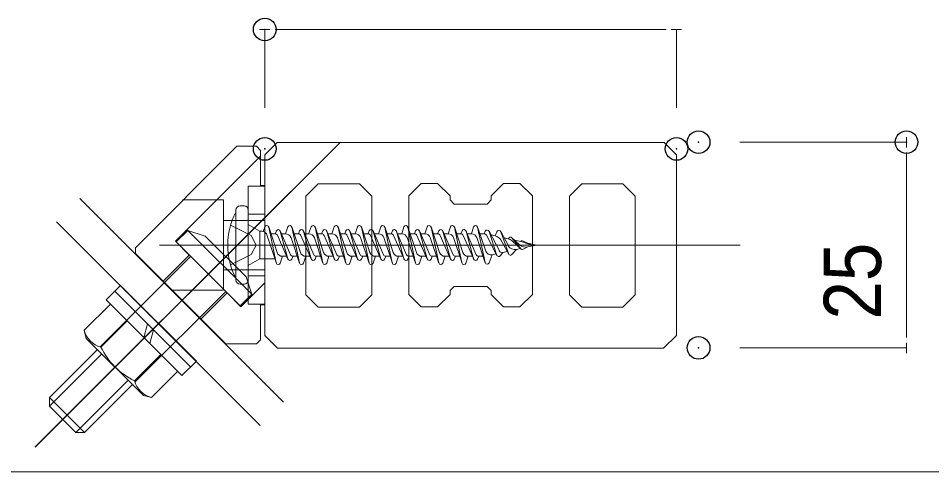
# Model space of a CAD drawing. Units: millimetres, scale not verified. Extents: x -1200 to 1200, y -500 to 500.
# Drawn here: x 717.44 to 739.62, y -447 to -435.98 of the extents above; entities that cross this region are included whole.
import ezdxf
from ezdxf.enums import TextEntityAlignment as Align

# ---------------------------------------------------------------- set-up
doc = ezdxf.new("R2010")
doc.units = ezdxf.units.MM
doc.header["$LTSCALE"] = 1.1
doc.header["$PDMODE"] = 32
doc.header["$PDSIZE"] = 0.55
for name, color, linetype, lineweight in [('0-0_一般', 7, 'Continuous', 9), ('0-1_0', 7, 'Continuous', 9), ('0-4_ルーバー', 7, 'Continuous', 9), ('0-9_傾斜ピース', 7, 'Continuous', 9)]:
    doc.layers.add(name, color=color, linetype=linetype, lineweight=lineweight)
doc.layers.add('0-A_Defpoints', color=7, linetype='Continuous')
doc.styles.add('Osaka', font='')
doc.styles.get('Osaka').set_extended_font_data('Osaka')

# ---------------------------------------------------------------- blocks, each defined once
blk = doc.blocks.new('グループ-39-1')
at = {"layer": '0-4_ルーバー'}
for points in [[(134343.06, 166275.02), (134335.56, 166267.52), (134335.56, 166157.81), (134343.37, 166150.02), (134577.75, 166150.02), (134585.56, 166157.81), (134585.56, 166267.53), (134578.05, 166275.02)], [(134498.05, 166242.67), (134498.05, 166182.67), (134490.55, 166175.18), (134480.55, 166175.18), (134473.05, 166182.67), (134473.05, 166185.17), (134470.55, 166187.67), (134450.56, 166187.67), (134448.06, 166185.17), (134448.06, 166182.67), (134440.56, 166175.18), (134430.56, 166175.18), (134423.06, 166182.67), (134423.06, 166242.67), (134430.56, 166250.17), (134440.56, 166250.17), (134448.06, 166242.67), (134448.06, 166240.17), (134450.56, 166237.67), (134470.55, 166237.67), (134473.05, 166240.17), (134473.05, 166242.67), (134480.55, 166250.17), (134490.55, 166250.17)], [(134400.56, 166242.52), (134400.56, 166182.52), (134393.06, 166175.02), (134368.06, 166175.02), (134360.56, 166182.52), (134360.56, 166242.52), (134368.06, 166250.01), (134393.06, 166250.01)], [(134560.55, 166242.52), (134560.55, 166182.52), (134553.05, 166175.02), (134528.05, 166175.02), (134520.55, 166182.52), (134520.55, 166242.52), (134528.05, 166250.01), (134553.05, 166250.01)]]:
    blk.add_lwpolyline(points, close=True, dxfattribs=at)
blk = doc.blocks.new('_DOT')
at = {"layer": '0-1_0'}
for p, q in [((-2.5, 0), (-5, 0)), ((-1.25, 0), (1.25, 0))]:
    blk.add_line(p, q, dxfattribs=at)
blk = doc.blocks.new('グループ-1111-1')
at = {"layer": '0-9_傾斜ピース'}
for p, q in [((134318.06, 166191.51), (134318.06, 166234.01)), ((134323.06, 166236.51), (134320.56, 166236.51)), ((134325.56, 166191.51), (134325.56, 166234.01)), ((134314.79, 166224.76), (134327.37, 166218.49)), ((134325.56, 166225.26), (134332.66, 166221.16)), ((134334.53, 166221.04), (134335.57, 166223.79)), ((134337.95, 166223.74), (134343.11, 166208.27)), ((134342.56, 166201.92), (134337.99, 166223.6)), ((134348.08, 166219.61), (134349.66, 166223.79)), ((134352.04, 166223.74), (134357.2, 166208.27)), ((134356.65, 166201.92), (134352.08, 166223.6)), ((134362.18, 166219.61), (134363.76, 166223.79)), ((134366.14, 166223.74), (134371.3, 166208.27)), ((134370.75, 166201.92), (134366.18, 166223.6)), ((134376.23, 166219.61), (134377.81, 166223.79)), ((134380.2, 166223.74), (134385.36, 166208.27)), ((134384.81, 166201.92), (134380.24, 166223.6)), ((134390.52, 166219.61), (134391.9, 166223.74)), ((134394.3, 166223.74), (134399.46, 166208.27)), ((134398.91, 166201.92), (134394.34, 166223.6)), ((134404.62, 166219.61), (134406, 166223.74)), ((134408.4, 166223.74), (134413.56, 166208.27)), ((134413.01, 166201.92), (134408.44, 166223.6)), ((134418.72, 166219.61), (134420.1, 166223.74)), ((134422.5, 166223.74), (134427.66, 166208.27)), ((134427.11, 166201.92), (134422.54, 166223.6)), ((134432.82, 166219.61), (134434.2, 166223.74)), ((134436.6, 166223.74), (134441.76, 166208.27)), ((134441.21, 166201.92), (134436.64, 166223.6)), ((134446.92, 166219.61), (134448.3, 166223.74)), ((134450.7, 166223.74), (134455.86, 166208.27)), ((134455.31, 166201.92), (134450.74, 166223.6)), ((134461.02, 166219.61), (134462.4, 166223.74)), ((134464.8, 166223.75), (134469.72, 166209.1)), ((134469.41, 166202.09), (134464.84, 166223.61)), ((134327.37, 166218.49), (134330.42, 166212.76)), ((134333.78, 166221.16), (134332.66, 166221.16)), ((134336.68, 166219.53), (134342.6, 166201.78)), ((134339.33, 166219.61), (134341.88, 166219.61)), ((134341.88, 166219.61), (134342.64, 166221.35)), ((134343.31, 166218.78), (134349.68, 166204.17)), ((134344.95, 166221.35), (134351.26, 166206.9)), ((134349.62, 166204.34), (134345.01, 166221.18)), ((134345.71, 166219.61), (134348.08, 166219.61)), ((134345.72, 166219.61), (134348.27, 166219.61)), ((134351.59, 166217.08), (134356.69, 166201.78)), ((134353.42, 166219.61), (134355.97, 166219.61)), ((134355.97, 166219.61), (134356.73, 166221.35)), ((134357.47, 166218.63), (134363.78, 166204.17)), ((134359.05, 166221.35), (134365.36, 166206.9)), ((134363.72, 166204.34), (134359.11, 166221.18)), ((134359.81, 166219.61), (134362.18, 166219.61)), ((134359.81, 166219.61), (134362.36, 166219.61)), ((134365.69, 166217.08), (134370.79, 166201.78)), ((134367.52, 166219.61), (134370.07, 166219.61)), ((134370.07, 166219.61), (134370.83, 166221.35)), ((134371.4, 166218.94), (134377.84, 166204.17)), ((134373.11, 166221.35), (134379.42, 166206.9)), ((134377.78, 166204.34), (134373.17, 166221.18)), ((134373.87, 166219.61), (134376.23, 166219.61)), ((134373.91, 166219.61), (134376.46, 166219.61)), ((134379.75, 166217.08), (134384.85, 166201.78)), ((134381.58, 166219.61), (134384.13, 166219.61)), ((134384.13, 166219.61), (134384.89, 166221.35)), ((134385.63, 166218.63), (134391.94, 166204.17)), ((134387.21, 166221.35), (134393.52, 166206.9)), ((134391.88, 166204.34), (134387.27, 166221.18)), ((134387.97, 166219.61), (134390.52, 166219.61)), ((134393.79, 166217.25), (134398.95, 166201.78)), ((134395.68, 166219.61), (134398.23, 166219.61)), ((134398.23, 166219.61), (134398.99, 166221.35)), ((134399.73, 166218.63), (134406.04, 166204.17)), ((134401.31, 166221.35), (134407.62, 166206.9)), ((134405.98, 166204.34), (134401.37, 166221.18)), ((134402.07, 166219.61), (134404.62, 166219.61)), ((134407.89, 166217.25), (134413.05, 166201.78)), ((134409.78, 166219.61), (134412.33, 166219.61)), ((134412.33, 166219.61), (134413.09, 166221.35)), ((134413.83, 166218.63), (134420.14, 166204.17)), ((134415.41, 166221.35), (134421.72, 166206.9)), ((134420.08, 166204.34), (134415.47, 166221.18)), ((134416.17, 166219.61), (134418.72, 166219.61)), ((134421.99, 166217.25), (134427.15, 166201.78)), ((134423.88, 166219.61), (134426.43, 166219.61)), ((134426.43, 166219.61), (134427.19, 166221.35)), ((134427.93, 166218.63), (134434.24, 166204.17)), ((134429.51, 166221.35), (134435.82, 166206.9)), ((134434.18, 166204.34), (134429.57, 166221.18)), ((134430.27, 166219.61), (134432.82, 166219.61)), ((134436.09, 166217.25), (134441.25, 166201.78)), ((134437.98, 166219.61), (134440.53, 166219.61)), ((134440.53, 166219.61), (134441.29, 166221.35)), ((134442.03, 166218.63), (134448.34, 166204.17)), ((134443.61, 166221.35), (134449.92, 166206.9)), ((134448.28, 166204.34), (134443.67, 166221.18)), ((134444.37, 166219.61), (134446.92, 166219.61)), ((134450.19, 166217.25), (134455.35, 166201.78)), ((134452.08, 166219.61), (134454.63, 166219.61)), ((134454.63, 166219.61), (134455.39, 166221.35)), ((134456.13, 166218.63), (134462.44, 166204.17)), ((134464.01, 166206.91), (134457.71, 166221.35)), ((134462.38, 166204.34), (134457.77, 166221.18)), ((134458.47, 166219.61), (134461.02, 166219.61)), ((134464.31, 166217.25), (134469.45, 166201.95)), ((134468.81, 166219.61), (134466.19, 166219.61)), ((134468.81, 166219.61), (134469.49, 166221.14)), ((134470.18, 166218.78), (134476.57, 166206.47)), ((134471.77, 166221.21), (134478.01, 166209.21)), ((134476.57, 166206.47), (134471.85, 166221.02)), ((134472.99, 166218.87), (134475.52, 166218.31)), ((134475.52, 166218.31), (134476.52, 166220.88)), ((134478.82, 166221.02), (134483.47, 166212.32)), ((134483.74, 166207.3), (134478.89, 166220.85)), ((134480.9, 166217.12), (134483.43, 166216.56)), ((134483.43, 166216.56), (134483.9, 166217.17)), ((134490.31, 166212.96), (134485.46, 166217.31)), ((134485.57, 166217.2), (134491.3, 166210.32)), ((134327.37, 166207.04), (134330.42, 166212.76)), ((134478.84, 166215.87), (134483.82, 166207.13)), ((134491.36, 166210.26), (134485.75, 166215.36)), ((134490.96, 166214.89), (134491.35, 166215.26)), ((134492.06, 166215.38), (134498.85, 166212.38)), ((134492.06, 166210.14), (134495.4, 166211.62)), ((134495.4, 166213.9), (134500.56, 166212.76)), ((134495.4, 166211.62), (134500.56, 166212.76)), ((134314.79, 166200.76), (134327.37, 166207.04)), ((134346.38, 166205.91), (134345, 166201.78)), ((134346.38, 166205.91), (134348.92, 166205.91)), ((134352.76, 166205.91), (134352, 166204.17)), ((134352.76, 166205.91), (134355.31, 166205.91)), ((134360.47, 166205.91), (134359.09, 166201.78)), ((134359.71, 166205.91), (134363.02, 166205.91)), ((134366.86, 166205.91), (134366.1, 166204.17)), ((134366.86, 166205.91), (134369.41, 166205.91)), ((134374.57, 166205.91), (134373.19, 166201.78)), ((134373.77, 166205.91), (134377.08, 166205.91)), ((134380.92, 166205.91), (134380.16, 166204.17)), ((134380.92, 166205.91), (134383.47, 166205.91)), ((134388.63, 166205.91), (134387.25, 166201.78)), ((134388.63, 166205.91), (134391.18, 166205.91)), ((134395.02, 166205.91), (134394.26, 166204.17)), ((134395.02, 166205.91), (134397.57, 166205.91)), ((134402.73, 166205.91), (134401.35, 166201.78)), ((134402.73, 166205.91), (134405.28, 166205.91)), ((134409.12, 166205.91), (134408.36, 166204.17)), ((134409.12, 166205.91), (134411.67, 166205.91)), ((134416.83, 166205.91), (134415.45, 166201.78)), ((134416.83, 166205.91), (134419.38, 166205.91)), ((134423.22, 166205.91), (134422.46, 166204.17)), ((134423.22, 166205.91), (134425.77, 166205.91)), ((134430.93, 166205.91), (134429.55, 166201.78)), ((134430.93, 166205.91), (134433.48, 166205.91)), ((134437.32, 166205.91), (134436.56, 166204.17)), ((134437.32, 166205.91), (134439.87, 166205.91)), ((134445.03, 166205.91), (134443.65, 166201.78)), ((134445.03, 166205.91), (134447.58, 166205.91)), ((134451.42, 166205.91), (134450.66, 166204.17)), ((134451.42, 166205.91), (134453.97, 166205.91)), ((134459.13, 166205.91), (134457.75, 166201.78)), ((134459.13, 166205.91), (134461.68, 166205.91)), ((134465.53, 166205.91), (134464.76, 166204.17)), ((134465.53, 166205.91), (134468.12, 166205.91)), ((134473.75, 166206.82), (134471.83, 166201.89)), ((134473.75, 166206.82), (134476.12, 166207.34)), ((134480.11, 166208.23), (134478.73, 166206.31)), ((134480.11, 166208.23), (134482.85, 166208.83)), ((134488.38, 166210.06), (134485.54, 166206.94)), ((134488.38, 166210.06), (134490.95, 166210.63)), ((134325.56, 166200.26), (134332.66, 166204.36)), ((134320.56, 166189.01), (134323.06, 166189.01))]:
    blk.add_line(p, q, dxfattribs=at)
for points in [[(134341.74, 166204.36), (134332.66, 166204.36), (134332.66, 166221.16)], [(134487.24, 166215.71), (134491.8, 166214.7), (134498.85, 166212.38)]]:
    blk.add_lwpolyline(points, dxfattribs=at)
for centre, radius, start, end in [((134320.56, 166234.01), 2.5, 90, 180), ((134323.06, 166234.01), 2.5, 0, 90), ((134355.56, 166212.76), 42.5, 151.9275, 208.0725), ((134336.75, 166223.34), 1.27, 11.8951, 159.3065), ((134350.84, 166223.34), 1.27, 11.8951, 159.3065), ((134364.94, 166223.34), 1.27, 11.8951, 159.3065), ((134379, 166223.34), 1.27, 11.8951, 159.3065), ((134393.1, 166223.34), 1.27, 11.8951, 161.5761), ((134407.2, 166223.34), 1.27, 11.8951, 161.5761), ((134421.3, 166223.34), 1.27, 11.8951, 161.5761), ((134435.4, 166223.34), 1.27, 11.8951, 161.5761), ((134449.5, 166223.34), 1.27, 11.8951, 161.5761), ((134463.6, 166223.34), 1.27, 11.9876, 161.5761), ((134333.62, 166217.46), 3.71, 34.1152, 90), ((134341.88, 166217.97), 1.64, 23.5651, 90), ((134343.79, 166220.84), 1.27, 15.2955, 164.7045), ((134348.08, 166215.91), 3.71, 18.4239, 90), ((134355.97, 166217.97), 1.64, 23.5651, 90), ((134357.89, 166220.84), 1.27, 15.2955, 156.4349), ((134362.18, 166215.91), 3.71, 18.4239, 90), ((134370.07, 166217.97), 1.64, 23.5651, 90), ((134371.99, 166220.84), 1.27, 15.2955, 156.4349), ((134376.23, 166215.91), 3.71, 18.4239, 90), ((134384.13, 166217.97), 1.64, 23.5651, 90), ((134386.05, 166220.84), 1.27, 15.2955, 156.4349), ((134390.52, 166216.16), 3.45, 18.4239, 90), ((134398.23, 166217.97), 1.64, 23.5651, 90), ((134400.15, 166220.84), 1.27, 15.2955, 156.4349), ((134404.62, 166216.16), 3.45, 18.4239, 90), ((134412.33, 166217.97), 1.64, 23.5651, 90), ((134414.25, 166220.84), 1.27, 15.2955, 156.4349), ((134418.72, 166216.16), 3.45, 18.4239, 90), ((134426.43, 166217.97), 1.64, 23.5651, 90), ((134428.35, 166220.84), 1.27, 15.2955, 156.4349), ((134432.82, 166216.16), 3.45, 18.4239, 90), ((134440.53, 166217.97), 1.64, 23.5651, 90), ((134442.45, 166220.84), 1.27, 15.2955, 156.4349), ((134446.92, 166216.16), 3.45, 18.4239, 90), ((134454.63, 166217.97), 1.64, 23.5651, 90), ((134456.55, 166220.84), 1.27, 15.2955, 156.4349), ((134461.02, 166216.14), 3.47, 18.5648, 90), ((134468.81, 166218.08), 1.53, 27.4452, 90), ((134470.65, 166220.62), 1.27, 17.9663, 156.1481), ((134474.41, 166213.34), 5.09, 29.7006, 77.5), ((134477.7, 166220.42), 1.27, 19.6919, 158.6831), ((134484.75, 166216.52), 1.07, 39.766, 142.366), ((134482.33, 166211.59), 5.09, 47.7278, 77.5), ((134487.42, 166214.43), 4.48, 208.1432, 282.5), ((134494.16, 166217.24), 5.76, 228.0402, 282.5), ((134491.8, 166214.78), 0.653, 66.1672, 132.914), ((134346.38, 166209.36), 3.45, 198.4239, 270), ((134352.76, 166207.55), 1.64, 203.5651, 270), ((134360.47, 166209.36), 3.45, 198.4239, 270), ((134366.86, 166207.55), 1.64, 203.5651, 270), ((134374.57, 166209.36), 3.45, 198.4239, 270), ((134380.92, 166207.55), 1.64, 203.5651, 270), ((134388.63, 166209.36), 3.45, 198.4239, 270), ((134395.02, 166207.55), 1.64, 203.5651, 270), ((134402.73, 166209.36), 3.45, 198.4239, 270), ((134409.12, 166207.55), 1.64, 203.5651, 270), ((134416.83, 166209.36), 3.45, 198.4239, 270), ((134423.22, 166207.55), 1.64, 203.5651, 270), ((134430.93, 166209.36), 3.45, 198.4239, 270), ((134437.32, 166207.55), 1.64, 203.5651, 270), ((134445.03, 166209.36), 3.45, 198.4239, 270), ((134451.42, 166207.55), 1.64, 203.5651, 270), ((134459.13, 166209.36), 3.45, 198.4239, 270), ((134465.53, 166207.57), 1.66, 203.5651, 270), ((134473, 166210.2), 3.46, 198.5648, 282.5), ((134477.7, 166207.05), 1.27, 188.4874, 324.2893), ((134479.69, 166210.08), 1.9, 207.4452, 282.5), ((134484.75, 166207.66), 1.07, 199.6919, 317.6833), ((134491.8, 166210.74), 0.653, 219.766, 293.8328), ((134343.8, 166202.18), 1.27, 191.8951, 341.5761), ((134350.84, 166204.68), 1.27, 195.2955, 336.4349), ((134357.89, 166202.18), 1.27, 191.8951, 341.5761), ((134364.94, 166204.68), 1.27, 195.2955, 336.4349), ((134371.99, 166202.18), 1.27, 191.8951, 341.5761), ((134379, 166204.68), 1.27, 195.2955, 336.4349), ((134386.05, 166202.18), 1.27, 191.8951, 341.5761), ((134393.1, 166204.68), 1.27, 195.2955, 336.4349), ((134400.15, 166202.18), 1.27, 191.8951, 341.5761), ((134407.2, 166204.68), 1.27, 195.2955, 336.4349), ((134414.25, 166202.18), 1.27, 191.8951, 341.5761), ((134421.3, 166204.68), 1.27, 195.2955, 336.4349), ((134428.35, 166202.18), 1.27, 191.8951, 341.5761), ((134435.4, 166204.68), 1.27, 195.2955, 336.4349), ((134442.45, 166202.18), 1.27, 191.8951, 341.5761), ((134449.5, 166204.68), 1.27, 195.2955, 336.4349), ((134456.55, 166202.18), 1.27, 191.8951, 341.5761), ((134463.6, 166204.68), 1.27, 195.2955, 336.1481), ((134470.65, 166202.35), 1.27, 191.9876, 338.683), ((134320.56, 166191.51), 2.5, 180, 270), ((134323.06, 166191.51), 2.5, 270, 0)]:
    blk.add_arc(centre, radius, start, end, dxfattribs=at)
blk = doc.blocks.new('グループ-1112-1')
at = {"layer": '0-9_傾斜ピース'}
blk.add_blockref('グループ-1111-1', (0, 0), dxfattribs=at)
blk = doc.blocks.new('グループ-1185-1')
at = {"layer": '0-9_傾斜ピース'}
for p, q in [((134223.26, 166240.96), (134347.01, 166117.22)), ((134209.12, 166226.82), (134332.87, 166103.07))]:
    blk.add_line(p, q, dxfattribs=at)
blk = doc.blocks.new('グループ-1186-1')
at = {"layer": '0-9_傾斜ピース'}
for p, q in [((134235.69, 166150.86), (134290.75, 166205.91)), ((134256.77, 166129.51), (134311.84, 166184.58)), ((134234.06, 166149.23), (134204.89, 166120.06)), ((134252.62, 166130.66), (134220.8, 166098.84)), ((134255.27, 166128.01), (134226.11, 166098.84)), ((134226.11, 166098.84), (134204.89, 166120.06))]:
    blk.add_line(p, q, dxfattribs=at)
for points in [[(134327.75, 166182.81), (134288.86, 166221.7), (134281.79, 166214.63), (134320.68, 166175.74)], [(134327.75, 166182.81), (134288.86, 166221.7), (134299.47, 166218.17), (134324.22, 166193.42)]]:
    blk.add_lwpolyline(points, close=True, dxfattribs=at)
for points in [[(134236.71, 166146.57), (134204.89, 166114.75), (134204.89, 166120.06)], [(134204.89, 166114.75), (134220.8, 166098.84), (134226.11, 166098.84)]]:
    blk.add_lwpolyline(points, dxfattribs=at)
blk = doc.blocks.new('グループ-1187-1')
at = {"layer": '0-9_傾斜ピース'}
for p, q in [((134248.07, 166188.25), (134239.23, 166179.41)), ((134290.5, 166138.75), (134244.54, 166184.71)), ((134294.04, 166142.28), (134248.07, 166188.25)), ((134285.2, 166133.45), (134239.23, 166179.41)), ((134241.8, 166176.84), (134225.91, 166160.94)), ((134252.01, 166166.63), (134236.11, 166150.74)), ((134262.22, 166156.43), (134264.46, 166164.79)), ((134225.91, 166160.94), (134227.21, 166156.07)), ((134227.21, 166156.07), (134261.86, 166121.42)), ((134265.75, 166152.89), (134267.99, 166161.26)), ((134272.42, 166146.22), (134256.53, 166130.33)), ((134294.04, 166142.28), (134285.2, 166133.45))]:
    blk.add_line(p, q, dxfattribs=at)
blk.add_lwpolyline([(134282.63, 166136.01), (134266.73, 166120.12), (134261.86, 166121.42)], dxfattribs=at)
for centre, radius, start, end in [((134239.85, 166164.68), 14.43, 195, 255), ((134274.64, 166168.85), 42.57, 205.1809, 244.8191), ((134270.47, 166134.06), 14.43, 195, 255)]:
    blk.add_arc(centre, radius, start, end, dxfattribs=at)
blk = doc.blocks.new('グループ-1188-1')
at = {"layer": '0-9_傾斜ピース'}
blk.add_line((134196.21, 166090.16), (134351.32, 166245.27), dxfattribs=at)
for name in ['グループ-1186-1', 'グループ-1187-1']:
    blk.add_blockref(name, (0, 0), dxfattribs=at)
blk = doc.blocks.new('グループ-1189-1')
at = {"layer": '0-9_傾斜ピース'}
for p, q in [((134257.04, 166211.1), (134318.71, 166272.76)), ((134318.71, 166272.76), (134330.56, 166272.76)), ((134325.56, 166248.59), (134335.56, 166248.59)), ((134325.56, 166248.59), (134325.56, 166231.45)), ((134310.56, 166240.26), (134285.56, 166240.26)), ((134310.56, 166240.26), (134286.21, 166240.26)), ((134310.56, 166185.68), (134310.56, 166240.26)), ((134335.56, 166231.45), (134325.56, 166231.45)), ((134335.56, 166227.76), (134310.56, 166227.76)), ((134257.04, 166211.1), (134257.04, 166207.56)), ((134311.84, 166152.76), (134257.04, 166207.56)), ((134335.56, 166197.76), (134310.56, 166197.76)), ((134310.56, 166185.26), (134279.34, 166185.26)), ((134325.56, 166176.93), (134335.56, 166176.93)), ((134335.56, 166176.51), (134333.06, 166176.51))]:
    blk.add_line(p, q, dxfattribs=at)
for points in [[(134333.06, 166249.01), (134333.06, 166270.26), (134330.56, 166272.76)], [(134333.06, 166249.01), (134335.56, 166249.01), (134335.56, 166176.51)], [(134325.56, 166176.93), (134325.56, 166194.07), (134335.56, 166194.07)], [(134333.06, 166176.51), (134333.06, 166155.26), (134330.56, 166152.76), (134311.84, 166152.76)]]:
    blk.add_lwpolyline(points, dxfattribs=at)
blk = doc.blocks.new('グループ-1190-1')
at = {"layer": '0-9_傾斜ピース'}
for p, q in [((134257.04, 166211.1), (134318.71, 166272.76)), ((134318.71, 166272.76), (134330.56, 166272.76)), ((134333.06, 166270.26), (134330.56, 166272.76)), ((134333.06, 166270.26), (134333.06, 166266.78)), ((134281.35, 166215.08), (134333.06, 166266.78)), ((134289.75, 166206.68), (134281.35, 166215.08)), ((134257.04, 166211.1), (134257.04, 166207.56)), ((134273.84, 166190.77), (134257.04, 166207.56)), ((134273.84, 166190.77), (134289.75, 166206.68)), ((134335.56, 166189.73), (134321.12, 166175.3)), ((134335.56, 166189.73), (134335.56, 166176.51)), ((134312.73, 166183.7), (134296.82, 166167.79)), ((134321.12, 166175.3), (134312.73, 166183.7)), ((134335.56, 166176.51), (134333.06, 166176.51)), ((134311.84, 166152.76), (134296.82, 166167.79))]:
    blk.add_line(p, q, dxfattribs=at)
blk.add_lwpolyline([(134333.06, 166176.51), (134333.06, 166155.26), (134330.56, 166152.76), (134311.84, 166152.76)], dxfattribs=at)
blk = doc.blocks.new('グループ-1191-1')
at = {"layer": '0-9_傾斜ピース'}
for name in ['グループ-1189-1', 'グループ-1190-1']:
    blk.add_blockref(name, (0, 0), dxfattribs=at)
blk = doc.blocks.new('グループ-1192-1')
at = {"layer": '0-9_傾斜ピース'}
for p, q in [((134196.15, 166089.84), (134381.57, 166275.26)), ((134624.24, 166212.76), (134271.56, 166212.76))]:
    blk.add_line(p, q, dxfattribs=at)
for name in ['グループ-1191-1', 'グループ-1188-1', 'グループ-1185-1']:
    blk.add_blockref(name, (0, 0), dxfattribs=at)

msp = doc.modelspace()

# ---------------------------------------------------------------- linework, layer by layer
at = {"layer": '0-0_一般'}
for p, q in [((723.422, -438.153), (723.422, -436.252)), ((732.921, -436.252), (723.923, -436.252)), ((733.422, -438.153), (733.422, -436.252)), ((734.96, -438.99), (739.01, -438.99)), ((739.01, -443.489), (739.01, -439.49)), ((734.96, -443.99), (739.01, -443.99)), ((822.607, -447), (702.607, -447))]:
    msp.add_line(p, q, dxfattribs=at)
at = {"layer": '0-A_Defpoints'}
for p in [(723.422, -436.252), (733.96, -438.99), (739.01, -438.99), (723.422, -439.153), (733.422, -439.153), (733.96, -443.99)]:
    msp.add_point(p, dxfattribs=at)

# ---------------------------------------------------------------- block references
at = {"layer": '0-0_一般', "xscale": 0.1001489, "yscale": 0.1001489}
for p, rotation in [((723.422, -436.252), 180), ((739.01, -438.99), 90), ((739.01, -443.99), 270)]:
    msp.add_blockref('_DOT', p, dxfattribs=dict(at, rotation=rotation))
msp.add_blockref('_DOT', (733.422, -436.252), dxfattribs=at)
at = {"layer": '0-4_ルーバー', "xscale": 0.04, "yscale": 0.04}
msp.add_blockref('グループ-39-1', (-4650, -7090), dxfattribs=at)
at = {"layer": '0-9_傾斜ピース', "xscale": 0.04, "yscale": 0.04}
for name in ['グループ-1192-1', 'グループ-1112-1']:
    msp.add_blockref(name, (-4650, -7090), dxfattribs=at)

# ---------------------------------------------------------------- texts
at = {"layer": '0-0_一般', "style": 'Osaka', "width": 0.9}
msp.add_text('25', height=1.393, rotation=90, dxfattribs=at).set_placement((738.81, -443.299), align=Align.BOTTOM_LEFT)

doc.saveas('drawing.dxf')
